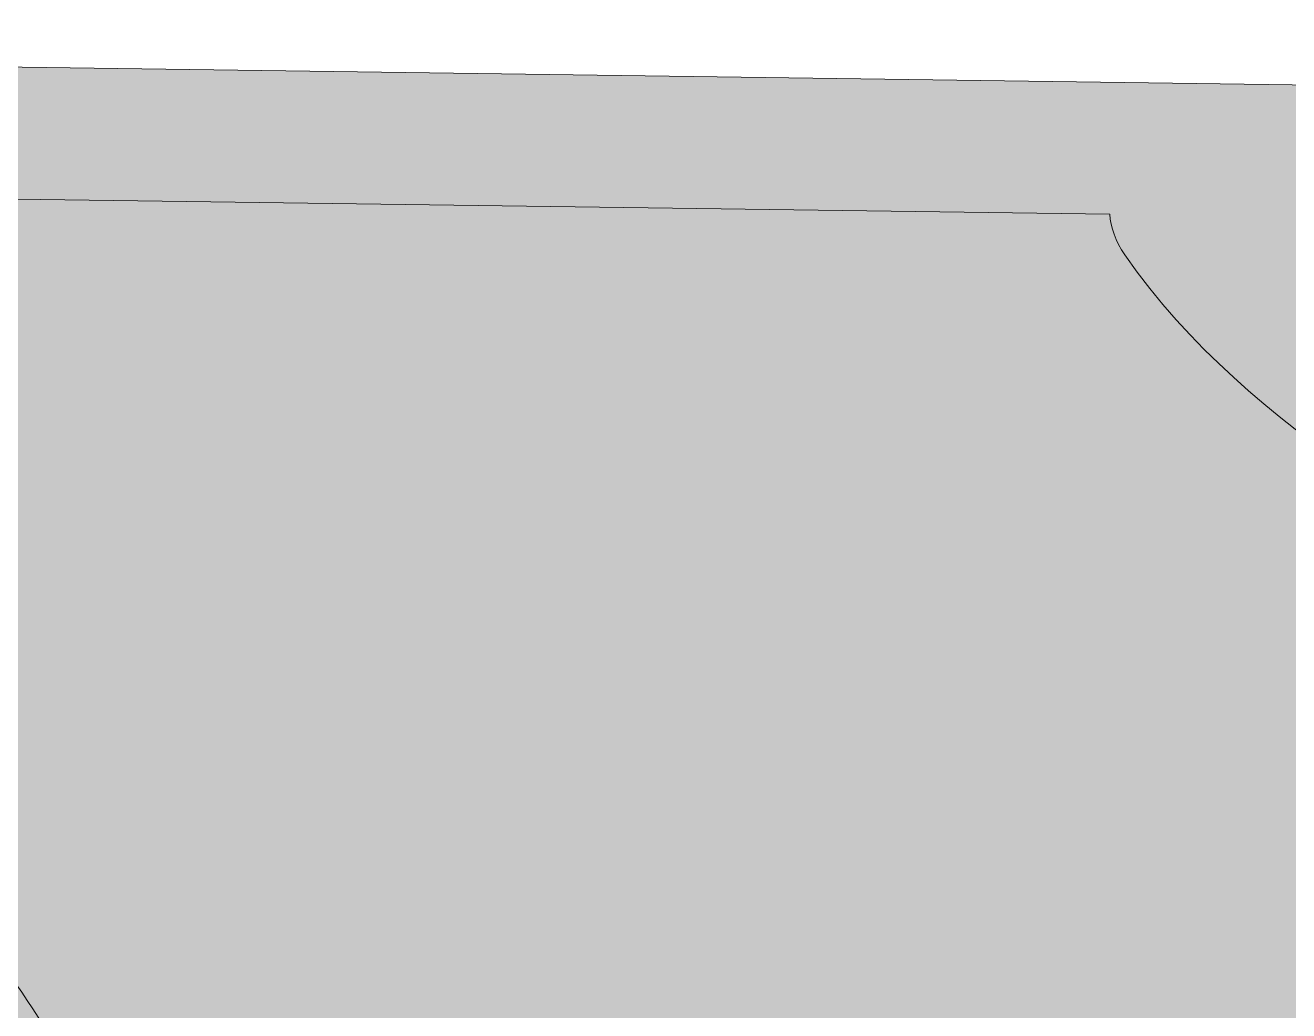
# Model space of a CAD drawing. Header units: millimetres. Extents: x 29 to 224, y -127 to -4.
# Drawn here: x 50.218 to 53.599, y -112.999 to -110.364 of the extents above; entities that cross this region are included whole.
import ezdxf

# ---------------------------------------------------------------- set-up
doc = ezdxf.new("R2010")
doc.units = ezdxf.units.MM
doc.header["$MEASUREMENT"] = 0
doc.layers.add('e_0', color=7, linetype='Continuous')
doc.layers.add('Layer 4', color=7, linetype='Continuous')

# ---------------------------------------------------------------- blocks, each defined once
blk = doc.blocks.new('block 10')
at = {"layer": 'Layer 4'}
h = blk.add_hatch(color=1, dxfattribs=at)
h.dxf.hatch_style = 2
edge = h.paths.add_edge_path()
edge.add_spline(control_points=[(83.0695, -123.7787), (83.0695, -123.7787), (28.9332, -123.7787), (28.9332, -123.7787), (28.9332, -123.7787), (28.9332, -121.8086), (28.9332, -121.8086), (28.9332, -116.1129), (33.2803, -111.3589), (38.9532, -110.8505), (38.9532, -110.8505), (43.7205, -110.4234), (43.7205, -110.4234), (44.3462, -110.3673), (44.9755, -110.3636), (45.6018, -110.4125), (45.6018, -110.4125), (55.0707, -110.543), (55.0707, -110.543), (55.0707, -110.543), (62.3278, -111.7162), (62.3278, -111.7162), (62.6032, -111.7377), (62.8794, -111.7484), (63.1557, -111.7484), (63.1557, -111.7484), (67.0541, -111.1718), (67.0541, -111.1718), (68.346, -110.9807), (69.6566, -110.9506), (70.9559, -111.0823), (70.9559, -111.0823), (71.1637, -111.1034), (71.1637, -111.1034), (77.8079, -111.1034), (83.0695, -117.1345), (83.0695, -123.7787), (83.0695, -123.7787), (83.0695, -123.7787), (83.0695, -123.7787)], knot_values=[0, 0, 0, 0, 1, 1, 1, 2, 2, 2, 3, 3, 3, 4, 4, 4, 5, 5, 5, 6, 6, 6, 7, 7, 7, 8, 8, 8, 9, 9, 9, 10, 10, 10, 11, 11, 11, 12, 12, 12, 13, 13, 13, 13], degree=3, periodic=1)
at = {"layer": 'Layer 4', "lineweight": 0}
blk.add_open_spline([(83.0695, -123.7787), (83.0695, -123.7787), (28.9332, -123.7787), (28.9332, -123.7787), (28.9332, -123.7787), (28.9332, -121.8086), (28.9332, -121.8086), (28.9332, -116.1129), (33.2803, -111.3589), (38.9532, -110.8505), (38.9532, -110.8505), (43.7205, -110.4234), (43.7205, -110.4234), (44.3462, -110.3673), (44.9755, -110.3636), (45.6018, -110.4125), (45.6018, -110.4125), (55.0707, -110.543), (55.0707, -110.543), (55.0707, -110.543), (62.3278, -111.7162), (62.3278, -111.7162), (62.6032, -111.7377), (62.8794, -111.7484), (63.1557, -111.7484), (63.1557, -111.7484), (67.0541, -111.1718), (67.0541, -111.1718), (68.346, -110.9807), (69.6566, -110.9506), (70.9559, -111.0823), (70.9559, -111.0823), (71.1637, -111.1034), (71.1637, -111.1034), (77.8079, -111.1034), (83.0695, -117.1345), (83.0695, -123.7787), (83.0695, -123.7787), (83.0695, -123.7787), (83.0695, -123.7787)], degree=3, knots=[0, 0, 0, 0, 1, 1, 1, 2, 2, 2, 3, 3, 3, 4, 4, 4, 5, 5, 5, 6, 6, 6, 7, 7, 7, 8, 8, 8, 9, 9, 9, 10, 10, 10, 11, 11, 11, 12, 12, 12, 13, 13, 13, 13], dxfattribs=at)

msp = doc.modelspace()

# ---------------------------------------------------------------- linework, layer by layer
at = {"layer": 'e_0', "lineweight": 0}
for points, knots in [([(71.1637, -111.1034), (71.1637, -111.1034), (70.9558, -111.0823), (70.9558, -111.0823), (70.4263, -111.0287), (69.8953, -111.0018), (69.364, -111.0018), (68.5917, -111.0018), (67.8195, -111.0585), (67.0541, -111.1718), (67.0541, -111.1718), (63.1556, -111.7484), (63.1556, -111.7484), (62.8794, -111.7484), (62.6033, -111.7377), (62.3279, -111.7162), (62.3279, -111.7162), (55.0708, -110.543), (55.0708, -110.543), (55.0708, -110.543), (45.6018, -110.4125), (45.6018, -110.4125), (45.3103, -110.3897), (45.0183, -110.3784), (44.7262, -110.3784), (44.3906, -110.3784), (44.0551, -110.3934), (43.7206, -110.4233), (43.7206, -110.4233), (38.9532, -110.8505), (38.9532, -110.8505), (33.2803, -111.3589), (28.9332, -116.1129), (28.9332, -121.8086), (28.9332, -121.8086), (28.9332, -123.7787), (28.9332, -123.7787), (28.9332, -123.7787), (83.0696, -123.7787), (83.0696, -123.7787), (83.0696, -117.1345), (77.8079, -111.1034), (71.1637, -111.1034)], [0, 0, 0, 0, 1, 1, 1, 2, 2, 2, 3, 3, 3, 4, 4, 4, 5, 5, 5, 6, 6, 6, 7, 7, 7, 8, 8, 8, 9, 9, 9, 10, 10, 10, 11, 11, 11, 12, 12, 12, 13, 13, 13, 14, 14, 14, 14]), ([(53.1204, -110.8689), (53.1234, -110.9039), (53.1349, -110.9404), (53.1609, -110.9779), (53.5036, -111.4715), (54.0523, -111.6992), (54.4841, -112.0941), (54.6437, -112.24), (54.9372, -112.5577), (54.8054, -112.7939), (54.7392, -112.9125), (54.5736, -112.975), (54.4909, -113.09), (54.3879, -113.2336), (54.3505, -113.3765), (54.1886, -113.4695), (54.0481, -113.5504), (53.8784, -113.5986), (53.7215, -113.6364), (53.517, -113.6857), (53.3745, -113.6403), (53.1807, -113.5769), (52.8925, -113.4825), (52.59, -113.4509), (52.2888, -113.4566), (51.7185, -113.4676), (51.1778, -113.6217), (50.7711, -114.0247), (50.6442, -113.7854), (50.538, -113.5325), (50.4133, -113.2948), (50.2816, -113.0436), (50.125, -112.7957), (49.914, -112.6031), (49.6935, -112.4019), (49.4309, -112.2396), (49.1758, -112.0866), (48.6329, -111.7608), (48.0492, -111.4413), (47.8519, -110.7963), (47.8519, -110.7963), (53.1204, -110.8689), (53.1204, -110.8689)], [0, 0, 0, 0, 1, 1, 1, 2, 2, 2, 3, 3, 3, 4, 4, 4, 5, 5, 5, 6, 6, 6, 7, 7, 7, 8, 8, 8, 9, 9, 9, 10, 10, 10, 11, 11, 11, 12, 12, 12, 13, 13, 13, 14, 14, 14, 14]), ([(52.0006, -117.9939), (51.9073, -118.3447), (51.6519, -118.6327), (51.3473, -118.8205), (51.0041, -119.0322), (50.5974, -119.1108), (50.2008, -119.1451), (49.801, -119.1797), (49.3815, -119.1287), (48.9889, -119.2202), (48.8823, -119.2451), (48.7866, -119.2832), (48.6976, -119.3292), (48.6968, -119.3273), (48.6968, -119.325), (48.6959, -119.3231), (48.4613, -118.8272), (48.0602, -118.5417), (47.5799, -118.3092), (47.3321, -118.1892), (47.1358, -118.0708), (46.992, -117.8289), (46.8571, -117.6018), (46.7483, -117.3669), (46.5384, -117.196), (46.157, -116.8854), (45.6589, -116.8436), (45.2012, -116.7188), (44.9029, -116.6375), (44.6457, -116.4863), (44.4068, -116.2915), (44.2081, -116.1295), (44.0359, -115.9234), (43.8229, -115.7793), (43.8299, -115.7659), (43.8369, -115.7531), (43.8438, -115.7396), (43.9124, -115.721), (43.9768, -115.697), (44.035, -115.6726), (44.9132, -115.3047), (45.7186, -114.6038), (46.3639, -113.6455), (46.9308, -112.8042), (47.3155, -111.8763), (47.6582, -110.9904), (47.9281, -111.9862), (49.1579, -112.2335), (49.7719, -112.9621), (50.1117, -113.3652), (50.2602, -113.8862), (50.505, -114.3449), (50.7588, -114.8202), (51.1146, -115.1667), (51.5942, -115.4141), (52.0985, -115.6743), (52.6852, -115.8229), (53.2418, -116.0219), (52.7699, -116.2354), (52.2018, -116.3271), (52.0552, -116.9058), (51.9647, -117.2631), (52.0958, -117.6366), (52.0006, -117.9939)], [0, 0, 0, 0, 1, 1, 1, 2, 2, 2, 3, 3, 3, 4, 4, 4, 5, 5, 5, 6, 6, 6, 7, 7, 7, 8, 8, 8, 9, 9, 9, 10, 10, 10, 11, 11, 11, 12, 12, 12, 13, 13, 13, 14, 14, 14, 15, 15, 15, 16, 16, 16, 17, 17, 17, 18, 18, 18, 19, 19, 19, 20, 20, 20, 21, 21, 21, 21])]:
    msp.add_open_spline(points, degree=3, knots=knots, dxfattribs=at)

# ---------------------------------------------------------------- block references
at = {"layer": 'Layer 4'}
msp.add_blockref('block 10', (0, 0), dxfattribs=at)

doc.saveas('drawing.dxf')
